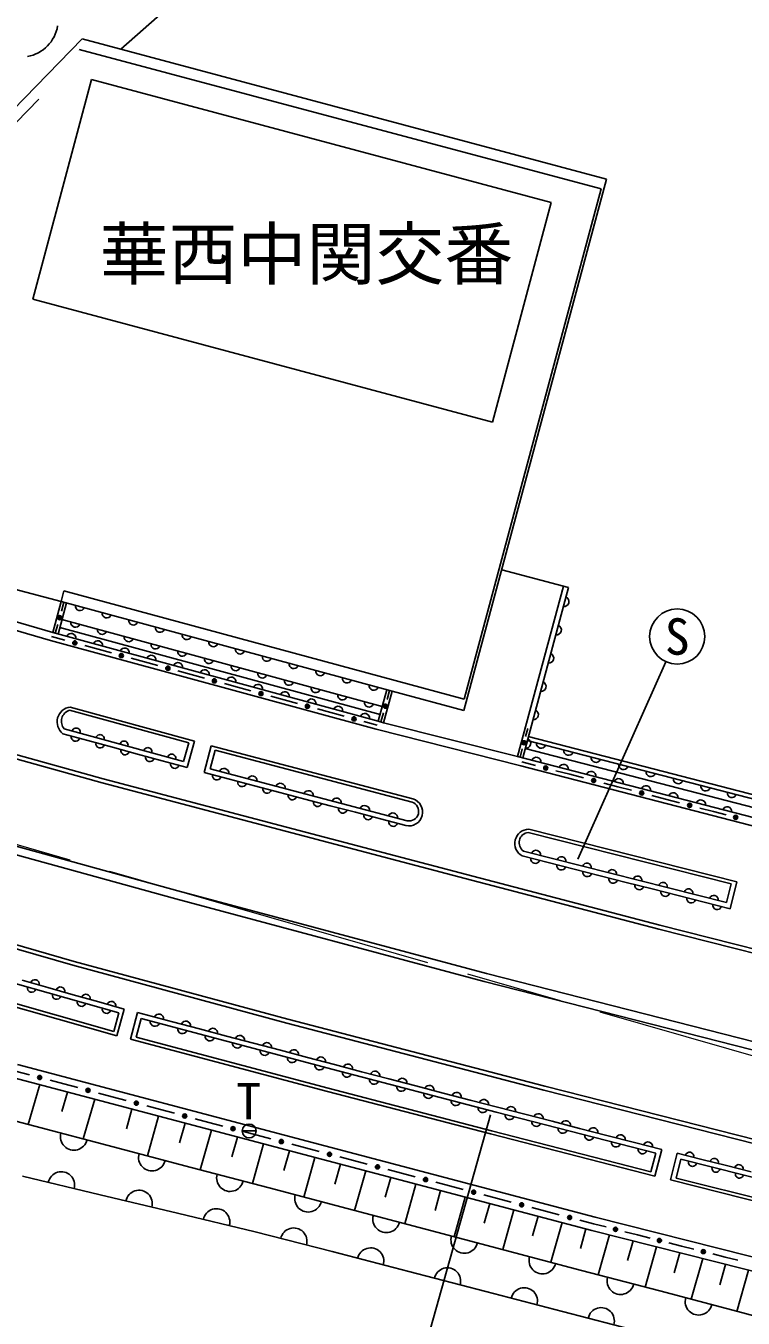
# Model space of a CAD drawing. Units: millimetres, scale not verified. Extents: x 40000 to 680000, y 20000 to 380000.
# Drawn here: x 108416 to 134429, y 285659 to 332522 of the extents above; entities that cross this region are included whole.
import ezdxf
from ezdxf.enums import TextEntityAlignment as Align

# ---------------------------------------------------------------- set-up
doc = ezdxf.new("R2010")
doc.units = ezdxf.units.MM
doc.header["$LTSCALE"] = 1000
doc.linetypes.add('CHAIN', pattern=[18.5, 12, -1.5, 3.5, -1.5])
doc.linetypes.add('DASHED', pattern=[7.5, 6, -1.5])
for name, color, linetype, lineweight in [('M-BGD', 7, 'Continuous', 25), ('M-BGD-EXST', 7, 'Continuous', 25), ('M-BMK', 2, 'CHAIN', 13), ('M-STR-STRC', 7, 'Continuous', 25)]:
    doc.layers.add(name, color=color, linetype=linetype, lineweight=lineweight)
doc.layers.add('M-BMK-HTXT', color=7, linetype='Continuous')
doc.styles.add('ＭＳ ゴシック', font='')
doc.styles.get('ＭＳ ゴシック').set_extended_font_data('MS Gothic')

msp = doc.modelspace()

# ---------------------------------------------------------------- linework, layer by layer
at = {"layer": 'M-BGD', "linetype": 'DASHED'}
msp.add_line((124731, 343019), (111863, 331679), dxfattribs=at)
at = {"layer": 'M-BGD'}
for p, q in [((129479, 326967), (110457, 332055)), ((110354, 331669), (129278, 326606)), ((110799, 330574), (108669, 322614)), ((127472, 326114), (110799, 330574)), ((124300, 307689), (129479, 326967)), ((124308, 308102), (129278, 326606)), ((125343, 318154), (127472, 326114)), ((108669, 322614), (125343, 318154)), ((103756, 313223), (109695, 311650)), ((128101, 312149), (125673, 312801)), ((103452, 312246), (109389, 310520)), ((127908, 312201), (126240, 306029)), ((128101, 312149), (126434, 305979)), ((109310, 310231), (103364, 311959)), ((109389, 310520), (109695, 311650)), ((109695, 311650), (109799, 312036)), ((109695, 311650), (121704, 308396)), ((109799, 312036), (121809, 308782)), ((109582, 310468), (109888, 311598)), ((109791, 311624), (109704, 311301)), ((109485, 310494), (109573, 310817)), ((109647, 310709), (121264, 307546)), ((109725, 310999), (121343, 307835)), ((109310, 310231), (121119, 307015)), ((109349, 310376), (109831, 310244)), ((109389, 310520), (121198, 307305)), ((111036, 309916), (110554, 310048)), ((111036, 309916), (111518, 309785)), ((112723, 309457), (112241, 309588)), ((112723, 309457), (113205, 309326)), ((114410, 308997), (113928, 309129)), ((114410, 308997), (114892, 308866)), ((116097, 308538), (115615, 308669)), ((116097, 308538), (116579, 308407)), ((121198, 307305), (121511, 308449)), ((121391, 307252), (121704, 308396)), ((121608, 308423), (121518, 308096)), ((121704, 308396), (124300, 307689)), ((121809, 308782), (124308, 308102)), ((117785, 308079), (117303, 308210)), ((117785, 308079), (118267, 307947)), ((114322, 306518), (109993, 307703)), ((114528, 306586), (110025, 307818)), ((119472, 307619), (118990, 307751)), ((119472, 307619), (119954, 307488)), ((121295, 307278), (121384, 307605)), ((114138, 305843), (109808, 307027)), ((121159, 307160), (120677, 307291)), ((121119, 307015), (126362, 305688)), ((121198, 307305), (121391, 307252)), ((121391, 307252), (126240, 306029)), ((126619, 307046), (126539, 306748)), ((109761, 306854), (110661, 306607)), ((110661, 306607), (111562, 306361)), ((114322, 306518), (114138, 305843)), ((114528, 306586), (114264, 305622)), ((111562, 306361), (112463, 306114)), ((112463, 306114), (113363, 305868)), ((114882, 305447), (115136, 306414)), ((115101, 305575), (115280, 306252)), ((122450, 304488), (115136, 306414)), ((122420, 304372), (115280, 306252)), ((126341, 306004), (126420, 306301)), ((113363, 305868), (114264, 305622)), ((122241, 303695), (115101, 305575)), ((126400, 305833), (126897, 305704)), ((114882, 305447), (115796, 305206)), ((115796, 305206), (116710, 304965)), ((128139, 305381), (127642, 305510)), ((128139, 305381), (128636, 305252)), ((116710, 304965), (117624, 304725)), ((117624, 304725), (118539, 304484)), ((129879, 304930), (129382, 305059)), ((129879, 304930), (130376, 304801)), ((131619, 304478), (131122, 304607)), ((118539, 304484), (119453, 304243)), ((119453, 304243), (120367, 304002)), ((131619, 304478), (132116, 304349)), ((133358, 304027), (132861, 304156)), ((120367, 304002), (121281, 303762)), ((121281, 303762), (122196, 303521)), ((133358, 304027), (133815, 303909)), ((133999, 301404), (126632, 303272)), ((134203, 301476), (126661, 303389)), ((126416, 302419), (127358, 302180)), ((133827, 300726), (126460, 302594)), ((127358, 302180), (128301, 301941)), ((128301, 301941), (129244, 301702)), ((129244, 301702), (130186, 301463)), ((130186, 301463), (131129, 301224)), ((133827, 300726), (133999, 301404)), ((133957, 300507), (134203, 301476)), ((131129, 301224), (132072, 300985)), ((132072, 300985), (133015, 300746)), ((133015, 300746), (133957, 300507)), ((108284, 297911), (109210, 297649)), ((109210, 297649), (110135, 297387)), ((110135, 297387), (111061, 297125)), ((111061, 297125), (111987, 296862)), ((111603, 296057), (111794, 296730)), ((111715, 295900), (111987, 296862)), ((112467, 296745), (112210, 295778)), ((113735, 296409), (112467, 296745)), ((112595, 296525), (112415, 295848)), ((119562, 294677), (112595, 296525)), ((113735, 296409), (114714, 296149)), ((119353, 293884), (112210, 295778)), ((119384, 294000), (112415, 295848)), ((114714, 296149), (115693, 295890)), ((115693, 295890), (116672, 295630)), ((116672, 295630), (117650, 295371)), ((117650, 295371), (118629, 295111)), ((108109, 294858), (118622, 292073)), ((118629, 295111), (119608, 294852)), ((119608, 294852), (120593, 294594)), ((108043, 294617), (108544, 294484)), ((120593, 294594), (121579, 294337)), ((121579, 294337), (122564, 294080)), ((108919, 294126), (108495, 292687)), ((109795, 294153), (109295, 294285)), ((109924, 293860), (109715, 293151)), ((109795, 294153), (110296, 294020)), ((122564, 294080), (123550, 293823)), ((108746, 292621), (105914, 293368)), ((110917, 293597), (110493, 292160)), ((111548, 293688), (111047, 293821)), ((111548, 293688), (112049, 293556)), ((123550, 293823), (124535, 293566)), ((124535, 293566), (125520, 293308)), ((112061, 292526), (112262, 293240)), ((113300, 293224), (112800, 293357)), ((113230, 292984), (112824, 291545)), ((113300, 293224), (113801, 293091)), ((115053, 292760), (114552, 292892)), ((125520, 293308), (126513, 293053)), ((126513, 293053), (127506, 292797)), ((111578, 291874), (108746, 292621)), ((114191, 292729), (113989, 292012)), ((115146, 292476), (114741, 291040)), ((115053, 292760), (115554, 292627)), ((116806, 292295), (116305, 292428)), ((127506, 292797), (128499, 292541)), ((128499, 292541), (129491, 292285)), ((116095, 292225), (115892, 291508)), ((117037, 291976), (116632, 290541)), ((116806, 292295), (117306, 292163)), ((118558, 291831), (118057, 291964)), ((129491, 292285), (130484, 292030)), ((130484, 292030), (131477, 291774)), ((114410, 291127), (111578, 291874)), ((117972, 291728), (117771, 291012)), ((118558, 291831), (119056, 291700)), ((120299, 291373), (119802, 291504)), ((131083, 290967), (131258, 291644)), ((131228, 290805), (131477, 291774)), ((131793, 290669), (132037, 291639)), ((132037, 291639), (132932, 291414)), ((117242, 290380), (114410, 291127)), ((118902, 291482), (118498, 290049)), ((119825, 291239), (119623, 290523)), ((120299, 291373), (120797, 291242)), ((122041, 290914), (121543, 291045)), ((131997, 290741), (132168, 291420)), ((132932, 291414), (133826, 291189)), ((133826, 291189), (134721, 290964)), ((108293, 290805), (111106, 290134)), ((120743, 290998), (120338, 289563)), ((121654, 290758), (121451, 290041)), ((122041, 290914), (122538, 290783)), ((123782, 290456), (123284, 290587)), ((111106, 290134), (113920, 289464)), ((120074, 289633), (117242, 290380)), ((122559, 290520), (122154, 289084)), ((123457, 290283), (123255, 289565)), ((123782, 290456), (124279, 290325)), ((125523, 289998), (125026, 290129)), ((122906, 288885), (120074, 289633)), ((124350, 290048), (123945, 288611)), ((125237, 289815), (125036, 289100)), ((125523, 289998), (126021, 289867)), ((127264, 289539), (126767, 289670)), ((113920, 289464), (116733, 288793)), ((126118, 289583), (125712, 288145)), ((126992, 289352), (126792, 288642)), ((127264, 289539), (127762, 289408)), ((129006, 289081), (128508, 289212)), ((116733, 288793), (119520, 288071)), ((125738, 288138), (122906, 288885)), ((127861, 289124), (127456, 287685)), ((128724, 288894), (128525, 288190)), ((129006, 289081), (129460, 288966)), ((129583, 288677), (129176, 287231)), ((130597, 288678), (130142, 288793)), ((130597, 288678), (131052, 288563)), ((130437, 288460), (130235, 287744)), ((131285, 288246), (130873, 286784)), ((132188, 288275), (131734, 288390)), ((132188, 288275), (132643, 288159)), ((119520, 288071), (122306, 287348)), ((128571, 287391), (125738, 288138)), ((132127, 288032), (131922, 287304)), ((132964, 287820), (132547, 286342)), ((133780, 287872), (133325, 287987)), ((133780, 287872), (134234, 287756)), ((122306, 287348), (125093, 286626)), ((131403, 286644), (128571, 287391)), ((133795, 287610), (133586, 286870)), ((134620, 287401), (134199, 285906)), ((125093, 286626), (127879, 285903)), ((134235, 285897), (131403, 286644)), ((127879, 285903), (130666, 285180)), ((137067, 285150), (134235, 285897))]:
    msp.add_line(p, q, dxfattribs=at)
for points in [[(103756, 313223), (94575, 315719), (110457, 332055)], [(103861, 313609), (95335, 315927), (108882, 329861)], [(126601, 306607), (133559, 304801), (139953, 303150), (145164, 301824), (151032, 300347), (156821, 298925), (162665, 297559)], [(126638, 306752), (133596, 304947), (139990, 303295), (145201, 301970), (151068, 300492), (156856, 299071), (162698, 297706)], [(126240, 306029), (133396, 304172), (139791, 302520), (145005, 301194), (150875, 299716), (156669, 298293), (162522, 296925)], [(126525, 306317), (133484, 304511), (139878, 302859), (145091, 301533), (150960, 300056), (156751, 298633), (162599, 297267)], [(126362, 305688), (133321, 303882), (139717, 302230), (144931, 300903), (150803, 299425), (156599, 298001), (162456, 296632)], [(111794, 296730), (105457, 298525), (99540, 300192), (93047, 302051)], [(111603, 296057), (105267, 297851), (99348, 299519), (92854, 301378)], [(111715, 295900), (105234, 297736), (99316, 299403), (92821, 301262)], [(84570, 300032), (86523, 300000), (88585, 299748), (90060, 299423), (98306, 297105), (107977, 294376), (118494, 291589)], [(131258, 291644), (125475, 293134), (119562, 294677)], [(131228, 290805), (125269, 292340), (119353, 293884)], [(131083, 290967), (125300, 292457), (119384, 294000)], [(118622, 292073), (129068, 289323), (140205, 286502), (150427, 283977), (160648, 281649), (169499, 279669)], [(118494, 291589), (128943, 288839), (140084, 286016), (150312, 283491), (160538, 281161)], [(150897, 286719), (145104, 288162), (140319, 289355), (135571, 290564), (132168, 291420)], [(150873, 285880), (144906, 287366), (140118, 288560), (135370, 289769), (131793, 290669)], [(150728, 286040), (144935, 287482), (140148, 288677), (135399, 289886), (131997, 290741)]]:
    msp.add_lwpolyline(points, dxfattribs=at)
for centre, radius in [((109638, 311059), 75), ((109638, 311059), 49.5), ((109638, 311059), 24.5), ((110193, 310146), 75), ((110193, 310146), 49.5), ((110193, 310146), 24.5), ((111880, 309687), 75), ((111880, 309687), 49.5), ((111880, 309687), 24.5), ((113567, 309227), 75), ((113567, 309227), 49.5), ((113567, 309227), 24.5), ((115254, 308768), 75), ((115254, 308768), 49.5), ((115254, 308768), 24.5), ((116941, 308308), 75), ((116941, 308308), 49.5), ((116941, 308308), 24.5), ((118628, 307849), 75), ((118628, 307849), 49.5), ((121451, 307850), 75), ((121451, 307850), 49.5), ((118628, 307849), 24.5), ((120315, 307390), 75), ((120315, 307390), 49.5), ((121451, 307850), 24.5), ((120315, 307390), 24.5), ((126480, 306525), 75), ((126480, 306525), 49.5), ((126480, 306525), 24.5), ((127270, 305607), 75), ((127270, 305607), 49.5), ((127270, 305607), 24.5), ((129009, 305156), 75), ((129009, 305156), 49.5), ((129009, 305156), 24.5), ((130749, 304704), 75), ((130749, 304704), 49.5), ((130749, 304704), 24.5), ((132489, 304253), 75), ((132489, 304253), 49.5), ((132489, 304253), 24.5), ((134158, 303820), 75), ((134158, 303820), 49.5), ((134158, 303820), 24.5), ((108919, 294385), 75), ((108919, 294385), 49.5), ((108919, 294385), 24.5), ((110672, 293920), 75), ((110672, 293920), 49.5), ((110672, 293920), 24.5), ((112424, 293456), 75), ((112424, 293456), 49.5), ((112424, 293456), 24.5), ((114177, 292992), 75), ((114177, 292992), 49.5), ((114177, 292992), 24.5), ((115929, 292528), 75), ((115929, 292528), 49.5), ((115929, 292528), 24.5), ((117682, 292063), 75), ((117682, 292063), 49.5), ((117682, 292063), 24.5), ((119429, 291602), 75), ((119429, 291602), 49.5), ((119429, 291602), 24.5), ((121170, 291144), 75), ((121170, 291144), 49.5), ((121170, 291144), 24.5), ((122911, 290685), 75), ((122911, 290685), 49.5), ((122911, 290685), 24.5), ((124653, 290227), 75), ((124653, 290227), 49.5), ((124653, 290227), 24.5), ((126394, 289768), 75), ((126394, 289768), 49.5), ((126394, 289768), 24.5), ((128135, 289310), 75), ((128135, 289310), 49.5), ((128135, 289310), 24.5), ((129801, 288879), 75), ((129801, 288879), 49.5), ((129801, 288879), 24.5), ((131393, 288476), 75), ((131393, 288476), 49.5), ((131393, 288476), 24.5), ((132984, 288073), 75), ((132984, 288073), 49.5), ((132984, 288073), 24.5)]:
    msp.add_circle(centre, radius, dxfattribs=at)
for centre, radius, start, end in [((108245, 332730), 1338, 279.8346, 351.0322), ((127934, 311644), 180, 264.355, 65.4046), ((110377, 311484), 168, 171.0692, 338.6162), ((111345, 311222), 168, 171.0692, 338.6162), ((110214, 310884), 168, 170.9828, 338.5523), ((112314, 310959), 168, 171.0692, 338.6162), ((113283, 310697), 168, 171.0691, 338.6162), ((127657, 310618), 180, 264.355, 65.4046), ((110061, 310319), 168, 350.9778, 158.5541), ((111182, 310621), 168, 170.9836, 338.5515), ((112150, 310357), 168, 170.9828, 338.5506), ((114251, 310435), 168, 171.0692, 338.6162), ((111029, 310055), 168, 350.9777, 158.5542), ((111997, 309791), 168, 350.9786, 158.5533), ((113119, 310094), 168, 170.9828, 338.5523), ((114087, 309830), 168, 170.9837, 338.5497), ((115220, 310172), 168, 171.0692, 338.6162), ((116188, 309910), 168, 171.0692, 338.6162), ((112965, 309528), 168, 350.9778, 158.5541), ((113933, 309264), 168, 350.9777, 158.5542), ((115055, 309566), 168, 170.9828, 338.5524), ((116023, 309303), 168, 170.9847, 338.5505), ((117157, 309647), 168, 171.0692, 338.6162), ((118126, 309385), 168, 171.0691, 338.6162), ((127380, 309592), 180, 264.355, 65.4046), ((114901, 309001), 168, 350.9778, 158.5541), ((115869, 308737), 168, 350.9796, 158.554), ((116991, 309039), 168, 170.9836, 338.5515), ((119094, 309123), 168, 171.0692, 338.6162), ((120063, 308860), 168, 171.0692, 338.6162), ((116837, 308473), 168, 350.9786, 158.5533), ((117805, 308210), 168, 350.9778, 158.5541), ((117959, 308776), 168, 170.9847, 338.5505), ((118927, 308512), 168, 170.9828, 338.5523), ((121032, 308598), 168, 171.0692, 338.6162), ((127103, 308566), 180, 264.3542, 65.4053), ((118773, 307946), 168, 350.9796, 158.554), ((119895, 308248), 168, 170.9836, 338.5515), ((120863, 307985), 168, 170.9828, 338.5524), ((110090, 307282), 540, 96.9158, 232.4727), ((110127, 307303), 421, 108.5225, 220.8661), ((119741, 307683), 168, 350.9778, 158.5541), ((120709, 307419), 168, 350.9777, 158.5542), ((126825, 307541), 180, 264.3542, 65.4053), ((110241, 306909), 150, 344.5446, 164.8449), ((110213, 306736), 156, 166.7987, 342.591), ((111113, 306490), 156, 166.7987, 342.5892), ((111107, 306672), 150, 344.5445, 164.843), ((111973, 306435), 150, 344.5455, 164.842), ((126543, 306508), 183, 265.1891, 64.5728), ((127103, 306500), 173, 172.9904, 337.9147), ((112014, 306243), 156, 166.7977, 342.5901), ((112839, 306198), 150, 344.5455, 164.8439), ((112914, 305997), 156, 166.7968, 342.591), ((113705, 305962), 150, 344.5455, 164.842), ((128097, 306242), 173, 172.9904, 337.9147), ((113815, 305750), 156, 166.7987, 342.591), ((115604, 305414), 178, 354.2999, 156.1911), ((126926, 305828), 173, 353.019, 157.8855), ((127920, 305570), 173, 353.0199, 157.8846), ((129091, 305984), 173, 172.9896, 337.9155), ((130085, 305726), 173, 172.9896, 337.9155), ((115341, 305334), 158, 168.0645, 342.4257), ((116255, 305093), 158, 168.0654, 342.4248), ((116624, 305145), 178, 354.298, 156.193), ((128915, 305312), 173, 353.0198, 157.8847), ((129909, 305053), 173, 353.0199, 157.8846), ((131079, 305468), 173, 172.9896, 337.9156), ((132074, 305210), 173, 172.9904, 337.9147), ((117169, 304853), 158, 168.0664, 342.4238), ((117644, 304877), 178, 354.298, 156.193), ((118083, 304612), 158, 168.0664, 342.4257), ((118664, 304608), 178, 354.2999, 156.1911), ((130904, 304795), 173, 353.0199, 157.8846), ((131898, 304537), 173, 353.019, 157.8855), ((133068, 304952), 173, 172.9904, 337.9147), ((134017, 304691), 157, 168.2132, 342.8211), ((118998, 304371), 158, 168.0664, 342.4257), ((119684, 304339), 178, 354.2999, 156.1911), ((119912, 304130), 158, 168.0645, 342.4257), ((120704, 304071), 178, 354.2999, 156.1911), ((122303, 304009), 500, 257.5688, 72.9219), ((122312, 304038), 350, 258.4378, 72.0538), ((132893, 304279), 173, 353.0217, 157.8845), ((133851, 304047), 157, 348.2264, 162.8069), ((120826, 303889), 158, 168.0645, 342.4257), ((121724, 303802), 178, 354.2999, 156.1911), ((121740, 303649), 158, 168.0645, 342.4257), ((126665, 302872), 517, 90.4239, 241.1149), ((126682, 302899), 377, 97.5708, 233.9683), ((126890, 302312), 163, 170.206, 341.3319), ((126918, 302469), 159, 348.8687, 162.6697), ((127839, 302235), 159, 348.8687, 162.6697), ((127833, 302073), 163, 170.2069, 341.3309), ((128760, 302002), 159, 348.8688, 162.6697), ((128776, 301834), 163, 170.2087, 341.3308), ((129681, 301768), 159, 348.8687, 162.6697), ((129718, 301595), 163, 170.2069, 341.3309), ((130602, 301535), 159, 348.8687, 162.6697), ((130661, 301356), 163, 170.2068, 341.3327), ((131523, 301301), 159, 348.8688, 162.6697), ((131604, 301117), 163, 170.206, 341.3319), ((132444, 301068), 159, 348.8687, 162.6697), ((132546, 300878), 163, 170.2069, 341.3309), ((133365, 300834), 159, 348.8687, 162.6697), ((133489, 300639), 163, 170.2087, 341.3309), ((108627, 297634), 157, 166.7276, 341.639), ((108744, 297770), 161, 348.0154, 160.3513), ((109670, 297508), 161, 348.0145, 160.3522), ((109533, 297378), 157, 166.7275, 341.639), ((110438, 297121), 157, 166.7275, 341.6409), ((110595, 297245), 161, 348.0145, 160.3522), ((111521, 296983), 161, 348.0154, 160.3513), ((111343, 296865), 157, 166.7275, 341.6409), ((113241, 296519), 170, 351.8842, 158.4139), ((113098, 296415), 173, 172.8422, 337.4571), ((114093, 296151), 173, 172.8422, 337.4571), ((114220, 296260), 170, 351.8849, 158.4148), ((115089, 295887), 173, 172.8428, 337.458), ((115198, 296000), 170, 351.8849, 158.4148), ((116177, 295741), 170, 351.885, 158.413), ((116084, 295624), 173, 172.8402, 337.4591), ((117080, 295360), 173, 172.8422, 337.4571), ((117156, 295481), 170, 351.8841, 158.4157), ((118135, 295222), 170, 351.8849, 158.4148), ((118075, 295096), 173, 172.8422, 337.4571), ((119070, 294832), 173, 172.8429, 337.4563), ((119113, 294962), 170, 351.885, 158.413), ((120095, 294703), 171, 352.4389, 158.3081), ((120060, 294569), 171, 172.4452, 338.3013), ((121046, 294312), 171, 172.4464, 338.3002), ((121081, 294445), 171, 352.4415, 158.3054), ((122066, 294188), 171, 352.4407, 158.308), ((122031, 294055), 171, 172.4471, 338.3011), ((123051, 293931), 171, 352.4415, 158.3054), ((124037, 293674), 171, 352.4407, 158.308), ((123017, 293798), 171, 172.4453, 338.3012), ((124002, 293540), 171, 172.4464, 338.3002), ((125022, 293417), 171, 352.4415, 158.3054), ((124988, 293283), 171, 172.4471, 338.2994), ((125961, 293026), 167, 171.3042, 339.8001), ((126011, 293159), 172, 352.9928, 158.1106), ((127004, 292903), 172, 352.9927, 158.1124), ((126925, 292778), 167, 171.3041, 339.8001), ((127889, 292530), 167, 171.306, 339.7982), ((127997, 292647), 172, 352.9928, 158.1106), ((128990, 292392), 172, 352.9927, 158.1124), ((110159, 292236), 488, 163.85, 346.5926), ((128853, 292281), 167, 171.3069, 339.7973), ((129816, 292033), 167, 171.3069, 339.7973), ((129982, 292136), 172, 352.9927, 158.1106), ((130975, 291880), 172, 352.9927, 158.1123), ((112991, 291489), 488, 163.8489, 346.5938), ((130780, 291785), 167, 171.3061, 339.7982), ((132484, 291523), 154, 347.2804, 164.4839), ((132592, 291310), 146, 164.4115, 347.3525), ((133378, 291298), 154, 347.2803, 164.484), ((133443, 291096), 146, 164.4115, 347.3525), ((134272, 291073), 154, 347.2813, 164.483), ((109703, 290487), 482, 344.4991, 168.6902), ((115823, 290742), 488, 163.8499, 346.5939), ((134294, 290882), 146, 164.4116, 347.3544), ((112517, 289816), 482, 344.5001, 168.6884), ((118655, 289995), 488, 163.8506, 346.5924), ((115330, 289146), 482, 344.4992, 168.689), ((121487, 289248), 488, 163.8489, 346.5938), ((118131, 288451), 480, 343.0992, 167.8287), ((120918, 287728), 480, 343.1001, 167.8282), ((124319, 288501), 488, 163.8499, 346.5939), ((127151, 287753), 488, 163.85, 346.5926), ((123704, 287006), 480, 343.1012, 167.8271), ((129984, 287006), 488, 163.8489, 346.5938), ((126491, 286283), 480, 343.1009, 167.8273), ((132816, 286259), 488, 163.8498, 346.5929), ((129278, 285561), 480, 343.1003, 167.8276)]:
    msp.add_arc(centre, radius, start, end, dxfattribs=at)
at = {"layer": 'M-BGD-EXST'}
for p, q in [((131630, 309464), (128430, 302304)), ((125271, 293030), (122794, 284256)), ((116264, 292446), (116764, 292446))]:
    msp.add_line(p, q, dxfattribs=at)
for centre, radius in [((132038, 310377), 1000), ((116514, 292446), 250)]:
    msp.add_circle(centre, radius, dxfattribs=at)
at = {"layer": 'M-BMK'}
msp.add_line((75887, 312079), (150919, 290542), dxfattribs=at)
at = {"layer": 'M-STR-STRC'}
for points in [[(76344, 315859), (78594, 315061), (84291, 313138), (91381, 310841), (97791, 308868), (104918, 306811), (111180, 305075), (117830, 303313), (124582, 301536), (131369, 299764), (137770, 298140), (144214, 296524), (150694, 294926), (156193, 293609), (162842, 292113)], [(76391, 316001), (78643, 315203), (84338, 313280), (91426, 310984), (97834, 309012), (104959, 306955), (111219, 305220), (117868, 303458), (124620, 301681), (131406, 299910), (137806, 298285), (144250, 296670), (150729, 295072), (156227, 293755), (162874, 292259)], [(165000, 284836), (155154, 287024), (145983, 289202), (136283, 291613), (127198, 293923), (117878, 296357), (110125, 298454), (102220, 300727), (94941, 302826), (87224, 305173), (79822, 307627), (74260, 309534)], [(165031, 284983), (155187, 287170), (146018, 289348), (136319, 291758), (127235, 294069), (117916, 296502), (110165, 298598), (102261, 300871), (94984, 302970), (87269, 305316), (79870, 307769), (74307, 309676)], [(89928, 308077), (93687, 306925), (97475, 305753), (104544, 303736), (113931, 301152), (125116, 298152), (135451, 295527)], [(89838, 307791), (93599, 306638), (97390, 305466), (104463, 303447), (113852, 300863), (125041, 297861), (135377, 295236)]]:
    msp.add_lwpolyline(points, dxfattribs=at)

# ---------------------------------------------------------------- texts
at = {"layer": 'M-BGD-EXST', "style": 'ＭＳ ゴシック'}
for s, p in [('S', (132038, 310377)), ('T', (116496, 293532))]:
    msp.add_text(s, height=1320, dxfattribs=at).set_placement(p, align=Align.MIDDLE_CENTER)
at = {"layer": 'M-BMK-HTXT', "style": 'ＭＳ ゴシック'}
msp.add_text('華西中関交番', height=1833, dxfattribs=at).set_placement((118592, 324254), align=Align.MIDDLE_CENTER)

doc.saveas('drawing.dxf')
